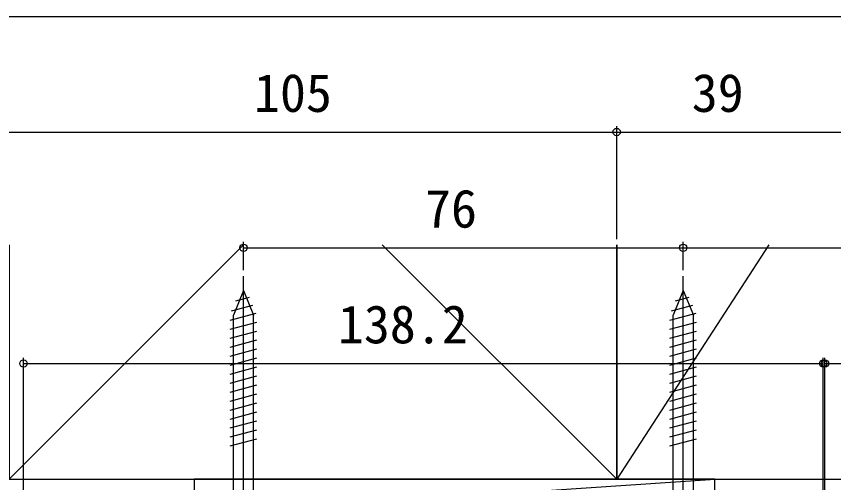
# Model space of a CAD drawing. Units: millimetres, scale not verified. Extents: x -525 to 525, y -808 to 806.
# Drawn here: x -368.6 to -227.4, y 356 to 436.6 of the extents above; entities that cross this region are included whole.
import ezdxf
from ezdxf.enums import TextEntityAlignment as Align

# ---------------------------------------------------------------- set-up
doc = ezdxf.new("R2010")
doc.units = ezdxf.units.MM
doc.header["$LTSCALE"] = 4
for name, color, linetype in [('0-5_YKK_13', 4, 'Continuous'), ('0-7_YKK_D', 6, 'Continuous'), ('0-9_YSS_K', 3, 'Continuous')]:
    doc.layers.add(name, color=color, linetype=linetype)
doc.styles.add('ＭＳ ゴシック', font='')
doc.styles.get('ＭＳ ゴシック').set_extended_font_data('MS Gothic')

msp = doc.modelspace()

# ---------------------------------------------------------------- linework, layer by layer
at = {"layer": '0-5_YKK_13'}
for p, q in [((-329.372, 344.2), (-329.372, 391.7)), ((-253.375, 344.2), (-253.375, 391.7)), ((-329.372, 389.2), (-331.122, 384.975)), ((-329.372, 389.2), (-327.622, 384.975)), ((-253.375, 389.2), (-255.125, 384.975)), ((-253.375, 389.2), (-251.625, 384.975)), ((-330.691, 387.453), (-328.317, 388.089)), ((-254.693, 387.453), (-252.319, 388.089)), ((-331.415, 385.706), (-327.738, 386.692)), ((-255.417, 385.706), (-251.74, 386.692)), ((-331.672, 384.085), (-327.159, 385.294)), ((-331.122, 349.2), (-331.122, 384.975)), ((-327.622, 349.2), (-327.622, 384.975)), ((-255.675, 384.085), (-251.161, 385.294)), ((-255.125, 349.2), (-255.125, 384.975)), ((-251.625, 349.2), (-251.625, 384.975)), ((-331.672, 382.532), (-327.072, 383.764)), ((-255.675, 382.532), (-251.075, 383.764)), ((-331.672, 380.979), (-327.072, 382.211)), ((-255.675, 380.979), (-251.075, 382.211)), ((-331.672, 379.426), (-327.072, 380.658)), ((-255.675, 379.426), (-251.075, 380.658)), ((-331.672, 377.873), (-327.072, 379.105)), ((-255.675, 377.873), (-251.075, 379.105)), ((-331.672, 376.32), (-327.072, 377.552)), ((-255.675, 376.32), (-251.075, 377.553)), ((-331.672, 374.767), (-327.072, 376)), ((-255.675, 374.767), (-251.075, 376)), ((-331.672, 373.214), (-327.072, 374.447)), ((-255.675, 373.214), (-251.075, 374.447)), ((-331.672, 371.661), (-327.072, 372.894)), ((-255.675, 371.661), (-251.075, 372.894)), ((-331.672, 370.108), (-327.072, 371.341)), ((-255.675, 370.108), (-251.075, 371.341)), ((-331.672, 368.555), (-327.072, 369.788)), ((-255.675, 368.555), (-251.075, 369.788)), ((-331.672, 367.002), (-327.072, 368.235)), ((-255.675, 367.002), (-251.075, 368.235)), ((-331.672, 365.45), (-327.072, 366.682)), ((-255.675, 365.45), (-251.075, 366.682)), ((-331.672, 363.897), (-327.072, 365.129)), ((-255.675, 363.897), (-251.075, 365.129)), ((-331.672, 362.344), (-327.072, 363.576)), ((-255.675, 362.344), (-251.075, 363.576))]:
    msp.add_line(p, q, dxfattribs=at)
at = {"layer": '0-7_YKK_D'}
for p, q in [((-421.375, 436.6), (-213.375, 436.6)), ((-264.875, 398.1), (-264.875, 417.6)), ((-264.875, 398.1), (-264.875, 417.6)), ((-369.875, 416.6), (-264.875, 416.6)), ((-264.875, 416.6), (-225.875, 416.6)), ((-329.372, 392.7), (-329.372, 397.6)), ((-253.375, 392.7), (-253.375, 397.6)), ((-253.375, 392.7), (-253.375, 397.6)), ((-329.372, 396.6), (-253.375, 396.6)), ((-367.375, 351.3), (-367.375, 377.6)), ((-229.175, 351.3), (-229.175, 377.6)), ((-228.875, 351.6), (-228.875, 377.6)), ((-367.375, 376.6), (-229.175, 376.6))]:
    msp.add_line(p, q, dxfattribs=at)
for points in [[(-253.375, 396.6), (-225.875, 396.6), (-188.057, 396.6)], [(-228.875, 376.6), (-225.875, 376.6), (-203.807, 376.6)]]:
    msp.add_lwpolyline(points, dxfattribs=at)
for centre in [(-264.875, 416.6), (-264.875, 416.6), (-329.372, 396.6), (-253.375, 396.6), (-253.375, 396.6), (-367.375, 376.6), (-229.175, 376.6), (-228.875, 376.6)]:
    msp.add_circle(centre, 0.637, dxfattribs=at)
at = {"layer": '0-9_YSS_K'}
for p, q in [((-369.875, 356.6), (-329.375, 397.1)), ((-264.875, 356.6), (-305.375, 397.1)), ((-238.551, 397.097), (-264.875, 356.6)), ((-337.875, 350.6), (-247.875, 356.6))]:
    msp.add_line(p, q, dxfattribs=at)
for points in [[(-369.875, 397.1), (-369.875, 356.6), (-264.875, 356.6), (-264.875, 397.1)], [(-264.875, 397.099), (-264.875, 356.6), (-225.875, 356.6), (-225.875, 397.099)]]:
    msp.add_lwpolyline(points, dxfattribs=at)
msp.add_lwpolyline([(-337.882, 350.6), (-247.882, 350.6), (-247.882, 356.6), (-337.882, 356.6)], close=True, dxfattribs=at)

# ---------------------------------------------------------------- texts
at = {"layer": '0-7_YKK_D', "style": 'ＭＳ ゴシック'}
for s, p in [('105', (-327.551, 418.1)), ('39', (-251.895, 418.1)), ('76', (-297.996, 398.1)), ('138.2', (-313.053, 378.1))]:
    msp.add_text(s, height=6.598, dxfattribs=at).set_placement(p, align=Align.BOTTOM_LEFT)

doc.saveas('drawing.dxf')
